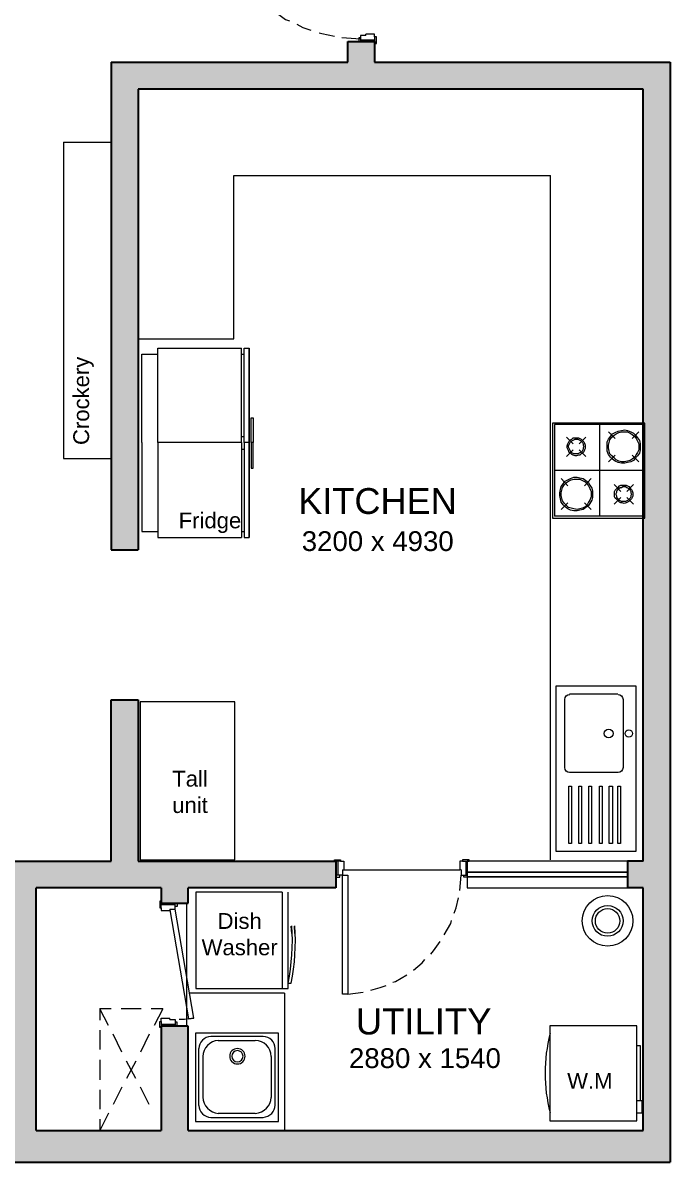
# Model space of a CAD drawing. Header units: millimetres. Extents: x 75500 to 345360, y -224327 to 19532.
# Drawn here: x 226127 to 230222, y 5837 to 13047 of the extents above; entities that cross this region are included whole.
import ezdxf

# ---------------------------------------------------------------- set-up
doc = ezdxf.new("R2010")
doc.units = ezdxf.units.MM
doc.header["$LTSCALE"] = 0.01
doc.layers.add('A- Ele 4', color=250, linetype='Continuous', lineweight=15, true_color=0x333333)
for name, color, linetype, lineweight in [('A- Windows', 150, 'Continuous', 9), ('A-WALL', 7, 'Continuous', 30), ('funiture', 11, 'Continuous', 5), ('hatch', 251, 'Continuous', 0)]:
    doc.layers.add(name, color=color, linetype=linetype, lineweight=lineweight)
doc.styles.add('Arial$001H0', font='arial.ttf')

# ---------------------------------------------------------------- blocks, each defined once
blk = doc.blocks.new('asfgvsag')
at = {"color": 7, "linetype": 'Continuous', "lineweight": 5}
for p, q in [((38841.2, 13559.2), (38841.2, 13470.3)), ((38858.2, 13559.2), (38879.3, 13559.2)), ((38879.3, 13559.2), (38879.3, 13504.2)), ((39611.6, 13559.2), (39611.6, 13504.2)), ((39628.5, 13559.2), (39611.6, 13559.2)), ((39649.7, 13559.2), (39649.7, 13470.3)), ((38870.9, 13504.2), (38870.9, 13470.3)), ((38870.9, 13504.2), (38879.3, 13504.2)), ((39620.1, 13504.2), (39611.6, 13504.2)), ((39620.1, 13504.2), (39620.1, 13470.3)), ((38870.9, 13470.3), (38841.2, 13470.3)), ((39620.1, 13470.3), (39649.7, 13470.3))]:
    blk.add_line(p, q, dxfattribs=at)
at = {"color": 8, "linetype": 'Continuous', "lineweight": 5}
for p, q in [((38879.3, 13504.2), (39611.6, 13504.2)), ((39611.6, 13373), (39620.1, 13470.3)), ((38904.7, 12716.9), (39002.1, 12729.6))]:
    blk.add_line(p, q, dxfattribs=at)
at = {"color": 7, "linetype": 'Continuous', "lineweight": 5}
for points in [[(38820.1, 13559.2), (38820.1, 13567.7), (38858.2, 13567.7), (38858.2, 13559.2)], [(39670.9, 13559.2), (39670.9, 13567.7), (39628.5, 13567.7), (39628.5, 13559.2)], [(38904.7, 13470.3), (38904.7, 12716.9), (38870.9, 12716.9), (38870.9, 13470.3)]]:
    blk.add_lwpolyline(points, close=True, dxfattribs=at)
for points in [[(38841.2, 13470.3), (38828.5, 13470.3), (38828.5, 13457.6), (38853.9, 13457.6), (38853.9, 13470.3)], [(39649.7, 13470.3), (39658.2, 13470.3), (39658.2, 13457.6), (39637, 13457.6), (39637, 13470.3)]]:
    blk.add_lwpolyline(points, dxfattribs=at)
at = {"color": 8, "linetype": 'Continuous', "lineweight": 5}
for points in [[(39577.7, 13229), (39590.4, 13262.9), (39603.1, 13326.4)], [(39514.3, 13093.6), (39556.6, 13165.5), (39560.8, 13182.5)], [(39429.6, 12970.8), (39446.5, 12992), (39488.9, 13051.3)], [(39319.5, 12869.3), (39374.6, 12915.8), (39391.5, 12937)], [(39188.3, 12793.1), (39205.3, 12797.3), (39277.2, 12839.6)], [(39048.7, 12742.3), (39107.9, 12759.2), (39146, 12771.9)]]:
    blk.add_lwpolyline(points, dxfattribs=at)
blk = doc.blocks.new('wm')
at = {"layer": 'funiture'}
blk.add_lwpolyline([(979030.4, -145887.1), (978480.1, -145887.1), (978480.1, -146488.2), (979030.4, -146488.2)], close=True, dxfattribs=at)
for points in [[(979030.4, -146009.9), (979051.6, -146009.9), (979051.6, -146361.2)], [(979030.4, -146437.4), (979064.3, -146437.4), (979064.3, -146361.2), (979030.4, -146361.2)]]:
    blk.add_lwpolyline(points, dxfattribs=at)
blk.add_open_spline([(978482.3, -145935.6), (978439.9, -146099.5), (978439.9, -146271.5), (978482.3, -146435.4)], degree=3, dxfattribs=at)
blk = doc.blocks.new('sdfg eafg')
at = {"color": 7, "linetype": 'Continuous', "lineweight": 5}
for p, q in [((39073.2, 19761.5), (38984.3, 19761.5)), ((38984.3, 19731.9), (38984.3, 19761.5)), ((39018.1, 19731.9), (38984.3, 19731.9)), ((39018.1, 19731.9), (39018.1, 19723.4)), ((39073.2, 19723.4), (39018.1, 19723.4)), ((39073.2, 19744.6), (39073.2, 19723.4)), ((39018.1, 18782.3), (38984.3, 18782.3)), ((38984.3, 18782.3), (38984.3, 18752.7)), ((39073.2, 18752.7), (38984.3, 18752.7)), ((39073.2, 18790.8), (39018.1, 18790.8)), ((39018.1, 18782.3), (39018.1, 18790.8)), ((39073.2, 18773.8), (39073.2, 18790.8))]:
    blk.add_line(p, q, dxfattribs=at)
at = {"color": 8, "linetype": 'Continuous', "lineweight": 5}
for p, q in [((38015, 19698), (38027.7, 19579.5)), ((38226.6, 19126.6), (38294.3, 19054.6)), ((38865.8, 18771), (38984.3, 18762.6))]:
    blk.add_line(p, q, dxfattribs=at)
at = {"color": 7, "linetype": 'Continuous', "lineweight": 5}
for points in [[(38984.3, 19761.5), (38984.3, 19774.2), (38975.8, 19774.2), (38975.8, 19748.8), (38984.3, 19748.8)], [(38984.3, 18752.7), (38984.3, 18744.2), (38975.8, 18744.2), (38975.8, 18769.6), (38984.3, 18769.6)]]:
    blk.add_lwpolyline(points, dxfattribs=at)
for points in [[(39073.2, 19782.7), (39085.9, 19782.7), (39085.9, 19744.6), (39073.2, 19744.6)], [(38984.3, 19698), (38015, 19698), (38015, 19731.9), (38984.3, 19731.9)], [(39073.2, 18731.5), (39085.9, 18731.5), (39085.9, 18773.8), (39073.2, 18773.8)]]:
    blk.add_lwpolyline(points, close=True, dxfattribs=at)
at = {"color": 8, "linetype": 'Continuous', "lineweight": 5}
for points in [[(38036.1, 19528.7), (38057.3, 19452.5), (38061.5, 19435.6)], [(38082.7, 19384.8), (38099.6, 19338.2), (38120.8, 19295.9)], [(38146.2, 19249.3), (38154.7, 19228.2), (38197, 19168.9)], [(38332.4, 19016.5), (38404.4, 18953), (38408.6, 18953)], [(38451, 18927.6), (38510.2, 18885.3), (38535.6, 18876.8)], [(38582.2, 18855.7), (38620.3, 18834.5), (38671.1, 18817.6)], [(38721.8, 18800.7), (38738.8, 18796.4), (38819.2, 18779.5)]]:
    blk.add_lwpolyline(points, dxfattribs=at)
blk = doc.blocks.new('sink 2')
at = {"layer": 'funiture'}
for p, q in [((976211.4, -145341.1), (976211.4, -145899.3)), ((976638.9, -145362.3), (976308.7, -145362.3)), ((976355.3, -145387.6), (976588.1, -145387.6)), ((976232.5, -145797.7), (976232.5, -145438.4)), ((976715.1, -145797.7), (976715.1, -145438.4)), ((976257.9, -145489.2), (976257.9, -145747.4)), ((976689.7, -145489.2), (976689.7, -145747.4)), ((976308.7, -145873.9), (976638.9, -145873.9)), ((976588.1, -145849), (976355.3, -145849))]:
    blk.add_line(p, q, dxfattribs=at)
for points in [[(976736.2, -145899.3), (976736.2, -145341.1), (976211.4, -145341.1)], [(976211.4, -145899.3), (976736.2, -145899.3), (976736.2, -145899.3)]]:
    blk.add_lwpolyline(points, dxfattribs=at)
for points in [[(976308.7, -145362.3), (976265.7, -145364.4), (976232.5, -145397.5), (976232.5, -145438.4)], [(976355.3, -145387.6), (976302.5, -145389.8), (976257.9, -145434.3), (976257.9, -145489.2)], [(976689.7, -145489.2), (976689.7, -145432.2), (976645.1, -145387.6), (976588.1, -145387.6)], [(976715.1, -145438.4), (976715.1, -145395.4), (976681.9, -145362.3), (976638.9, -145362.3)], [(976475.9, -145438.4), (976449, -145438.4), (976427.3, -145460.2), (976427.3, -145487.1)], [(976475.9, -145451.1), (976456.1, -145451.1), (976439.9, -145467.2), (976439.9, -145487.1)], [(976524.6, -145487.1), (976524.6, -145460.2), (976502.8, -145438.4), (976475.9, -145438.4)], [(976511.9, -145487.1), (976511.9, -145467.2), (976495.8, -145451.1), (976475.9, -145451.1)], [(976427.3, -145487.1), (976427.3, -145514), (976449, -145535.8), (976475.9, -145535.8)], [(976439.9, -145487.1), (976439.9, -145507), (976456.1, -145523.1), (976475.9, -145523.1)], [(976475.9, -145523.1), (976495.8, -145523.1), (976511.9, -145507), (976511.9, -145487.1)], [(976475.9, -145535.8), (976502.8, -145535.8), (976524.6, -145514), (976524.6, -145487.1)], [(976257.9, -145745.3), (976257.9, -145800.3), (976302.5, -145844.8), (976355.3, -145849)], [(976588.1, -145849), (976645.1, -145844.8), (976689.7, -145800.3), (976689.7, -145747.4)], [(976232.5, -145797.7), (976232.5, -145838.6), (976265.7, -145871.8), (976308.7, -145873.9)], [(976638.9, -145873.9), (976681.9, -145869.6), (976715.1, -145836.5), (976715.1, -145795.6)]]:
    blk.add_open_spline(points, degree=3, dxfattribs=at)
blk = doc.blocks.new('fridge')
at = {"layer": 'funiture'}
for p, q in [((975883.4, -144299.8), (975883.4, -144270.2)), ((976480.2, -144270.2), (975883.4, -144270.2)), ((976480.2, -144299.8), (975883.4, -144299.8)), ((975883.4, -144845.9), (975883.4, -144316.8)), ((976480.2, -144316.8), (975883.4, -144316.8)), ((975921.5, -144316.8), (975921.5, -144299.8)), ((976442.1, -144316.8), (976442.1, -144299.8)), ((976480.2, -144270.2), (977081.2, -144270.2)), ((976480.2, -144299.8), (977081.2, -144299.8)), ((976480.2, -144316.8), (976480.2, -144845.9)), ((976480.2, -144316.8), (976480.2, -144845.9)), ((976480.2, -144316.8), (977081.2, -144316.8)), ((976522.5, -144316.8), (976522.5, -144299.8)), ((977043.1, -144316.8), (977043.1, -144299.8)), ((977081.2, -144299.8), (977081.2, -144270.2)), ((977081.2, -144845.9), (977081.2, -144316.8)), ((976480.2, -144845.9), (975883.4, -144845.9)), ((975921.5, -144947.4), (975921.5, -144845.9)), ((976480.2, -144845.9), (977081.2, -144845.9)), ((977043.1, -144947.4), (977043.1, -144845.9)), ((976480.2, -144947.4), (975921.5, -144947.4)), ((976480.2, -144947.4), (977043.1, -144947.4))]:
    blk.add_line(p, q, dxfattribs=at)
for points in [[(976480.2, -144257.5), (976323.6, -144257.5), (976323.6, -144244.8), (976480.2, -144244.8)], [(976480.2, -144257.5), (976641, -144257.5), (976641, -144244.8), (976480.2, -144244.8)]]:
    blk.add_lwpolyline(points, close=True, dxfattribs=at)
for points in [[(975883.4, -144270.2), (976480.2, -144270.2), (976480.2, -144299.8)], [(977081.2, -144270.2), (976480.2, -144270.2), (976480.2, -144299.8)]]:
    blk.add_lwpolyline(points, dxfattribs=at)
blk = doc.blocks.new('sink')
at = {"layer": 'funiture'}
for p, q in [((976326, -141803.7), (976021.2, -141803.7)), ((975987.4, -141837.6), (975987.4, -142269.3)), ((976355.6, -142269.3), (976355.6, -141837.6)), ((976021.2, -142303.2), (976326, -142303.2))]:
    blk.add_line(p, q, dxfattribs=at)
for points in [[(975906.9, -142802.6), (976410.6, -142802.6), (976410.6, -141752.9), (975906.9, -141752.9)], [(976021.2, -142387.8), (976004.3, -142387.8), (976004.3, -142751.8), (976021.2, -142751.8)], [(976076.3, -142387.8), (976055.1, -142387.8), (976055.1, -142751.8), (976076.3, -142751.8)], [(976135.5, -142387.8), (976118.6, -142387.8), (976118.6, -142751.8), (976135.5, -142751.8)], [(976203.2, -142387.8), (976186.3, -142387.8), (976186.3, -142751.8), (976203.2, -142751.8)], [(976266.7, -142387.8), (976249.8, -142387.8), (976249.8, -142751.8), (976266.7, -142751.8)], [(976330.2, -142387.8), (976313.3, -142387.8), (976313.3, -142751.8), (976330.2, -142751.8)]]:
    blk.add_lwpolyline(points, close=True, dxfattribs=at)
for points in [[(976019.1, -141807.9), (976001.6, -141807.9), (975987.4, -141822.2), (975987.4, -141839.7)], [(976355.6, -141839.7), (976355.6, -141822.2), (976341.4, -141807.9), (976323.9, -141807.9)], [(975951.4, -142032.3), (975938.5, -142032.3), (975928.1, -142042.7), (975928.1, -142055.6)], [(975928.1, -142055.6), (975928.1, -142068.4), (975938.5, -142078.8), (975951.4, -142078.8)], [(975974.7, -142055.6), (975974.7, -142042.7), (975964.2, -142032.3), (975951.4, -142032.3)], [(975951.4, -142078.8), (975964.2, -142078.8), (975974.7, -142068.4), (975974.7, -142055.6)], [(976078.4, -142028), (976063.2, -142028), (976050.9, -142040.4), (976050.9, -142055.6)], [(976050.9, -142055.6), (976050.9, -142070.7), (976063.2, -142083.1), (976078.4, -142083.1)], [(976105.9, -142055.6), (976105.9, -142040.4), (976093.6, -142028), (976078.4, -142028)], [(976078.4, -142083.1), (976093.6, -142083.1), (976105.9, -142070.7), (976105.9, -142055.6)], [(975987.4, -142271.4), (975987.4, -142289), (976001.6, -142303.2), (976019.1, -142303.2)], [(976323.9, -142303.2), (976341.4, -142303.2), (976355.6, -142289), (976355.6, -142271.4)]]:
    blk.add_open_spline(points, degree=3, dxfattribs=at)
blk = doc.blocks.new('qwefewf')
at = {"layer": 'funiture'}
for p, q in [((77365, 16628.7), (76802, 16628.7)), ((76802, 16628.7), (76802, 16048.8)), ((77089.9, 16048.8), (77089.9, 16628.7)), ((77144.9, 16582.2), (77187.2, 16539.8)), ((77293, 16539.8), (77335.4, 16582.2)), ((77365, 16628.7), (77365, 16048.8)), ((76920.6, 16506), (76878.2, 16548.3)), ((76958.7, 16506), (77001, 16548.3)), ((76878.2, 16425.5), (76920.6, 16467.9)), ((77001, 16425.5), (76958.7, 16467.9)), ((77144.9, 16391.7), (77187.2, 16434)), ((77293, 16434), (77335.4, 16391.7)), ((77365, 16336.7), (76802, 16336.7)), ((76886.7, 16239.3), (76844.4, 16285.9)), ((76992.5, 16239.3), (77034.8, 16285.9)), ((77221.1, 16205.4), (77178.8, 16247.8)), ((77301.5, 16247.8), (77259.2, 16205.4)), ((77221.1, 16167.3), (77178.8, 16125)), ((77301.5, 16125), (77259.2, 16167.3)), ((76844.4, 16091.2), (76886.7, 16133.5)), ((77034.8, 16091.2), (76992.5, 16133.5)), ((77365, 16048.8), (76802, 16048.8))]:
    blk.add_line(p, q, dxfattribs=at)
for points in [[(77373.5, 16036.1), (77373.5, 16637.2), (76789.3, 16637.2), (76789.3, 16036.1)], [(77343.8, 16489), (77343.8, 16467.9), (77339.6, 16446.7), (77326.9, 16429.8), (77314.2, 16417.1), (77301.5, 16400.1), (77284.6, 16391.7), (77263.4, 16387.4), (77246.5, 16383.2), (77225.3, 16383.2), (77204.2, 16387.4), (77187.2, 16395.9), (77170.3, 16408.6), (77157.6, 16421.3), (77144.9, 16438.2), (77136.4, 16459.4), (77136.4, 16476.3), (77136.4, 16497.5), (77136.4, 16518.7), (77144.9, 16535.6), (77157.6, 16552.5), (77170.3, 16569.5), (77187.2, 16577.9), (77204.2, 16586.4), (77225.3, 16590.6), (77246.5, 16594.9), (77263.4, 16590.6), (77284.6, 16582.2), (77301.5, 16573.7), (77314.2, 16561), (77326.9, 16544.1), (77339.6, 16527.1), (77343.8, 16506)], [(77335.4, 16489), (77335.4, 16467.9), (77326.9, 16450.9), (77318.4, 16438.2), (77310, 16421.3), (77293, 16408.6), (77280.3, 16400.1), (77263.4, 16395.9), (77242.2, 16391.7), (77225.3, 16391.7), (77208.4, 16395.9), (77191.5, 16404.4), (77178.8, 16417.1), (77166.1, 16429.8), (77153.4, 16442.5), (77149.1, 16459.4), (77144.9, 16480.6), (77144.9, 16497.5), (77149.1, 16514.4), (77153.4, 16531.4), (77166.1, 16548.3), (77178.8, 16561), (77191.5, 16569.5), (77208.4, 16577.9), (77225.3, 16582.2), (77242.2, 16582.2), (77263.4, 16582.2), (77280.3, 16573.7), (77293, 16565.2), (77310, 16552.5), (77318.4, 16539.8), (77326.9, 16522.9), (77335.4, 16506)], [(76996.7, 16489), (76996.7, 16476.3), (76992.5, 16467.9), (76988.3, 16455.2), (76979.8, 16446.7), (76971.4, 16442.5), (76962.9, 16434), (76954.4, 16434), (76941.7, 16429.8), (76933.3, 16429.8), (76920.6, 16434), (76912.1, 16438.2), (76903.6, 16446.7), (76895.2, 16450.9), (76890.9, 16463.6), (76886.7, 16472.1), (76882.5, 16480.6), (76882.5, 16493.3), (76886.7, 16506), (76890.9, 16514.4), (76895.2, 16522.9), (76903.6, 16531.4), (76912.1, 16535.6), (76920.6, 16544.1), (76933.3, 16544.1), (76941.7, 16544.1), (76954.4, 16544.1), (76962.9, 16539.8), (76971.4, 16535.6), (76979.8, 16527.1), (76988.3, 16518.7), (76992.5, 16510.2), (76996.7, 16497.5)], [(76988.3, 16489), (76984.1, 16480.6), (76984.1, 16472.1), (76979.8, 16463.6), (76975.6, 16455.2), (76967.1, 16450.9), (76958.7, 16446.7), (76950.2, 16442.5), (76941.7, 16442.5), (76933.3, 16442.5), (76924.8, 16442.5), (76916.3, 16446.7), (76907.9, 16450.9), (76903.6, 16459.4), (76899.4, 16467.9), (76895.2, 16476.3), (76890.9, 16484.8), (76890.9, 16493.3), (76895.2, 16501.7), (76899.4, 16510.2), (76903.6, 16518.7), (76907.9, 16522.9), (76916.3, 16527.1), (76924.8, 16531.4), (76933.3, 16535.6), (76941.7, 16535.6), (76950.2, 16535.6), (76958.7, 16531.4), (76967.1, 16527.1), (76975.6, 16518.7), (76979.8, 16514.4), (76984.1, 16506), (76984.1, 16497.5)], [(77043.3, 16188.5), (77043.3, 16167.3), (77039.1, 16150.4), (77026.4, 16129.2), (77017.9, 16116.6), (77001, 16103.9), (76984.1, 16091.2), (76962.9, 16086.9), (76946, 16082.7), (76924.8, 16082.7), (76903.6, 16086.9), (76886.7, 16095.4), (76869.8, 16108.1), (76857.1, 16120.8), (76844.4, 16137.7), (76840.1, 16158.9), (76835.9, 16180), (76835.9, 16197), (76840.1, 16218.1), (76844.4, 16235.1), (76857.1, 16252), (76869.8, 16268.9), (76886.7, 16277.4), (76903.6, 16285.9), (76924.8, 16294.3), (76946, 16294.3), (76962.9, 16290.1), (76984.1, 16285.9), (77001, 16273.2), (77017.9, 16260.5), (77026.4, 16243.5), (77039.1, 16226.6), (77043.3, 16209.7)], [(77034.8, 16188.5), (77034.8, 16171.6), (77026.4, 16150.4), (77017.9, 16137.7), (77009.4, 16120.8), (76996.7, 16108.1), (76979.8, 16099.6), (76962.9, 16095.4), (76946, 16091.2), (76924.8, 16095.4), (76907.9, 16099.6), (76890.9, 16103.9), (76878.2, 16116.6), (76865.5, 16129.2), (76852.8, 16146.2), (76848.6, 16163.1), (76844.4, 16180), (76844.4, 16197), (76848.6, 16213.9), (76852.8, 16230.8), (76865.5, 16247.8), (76878.2, 16260.5), (76890.9, 16268.9), (76907.9, 16277.4), (76924.8, 16281.6), (76946, 16281.6), (76962.9, 16281.6), (76979.8, 16273.2), (76996.7, 16264.7), (77009.4, 16252), (77017.9, 16239.3), (77026.4, 16222.4), (77034.8, 16205.4)], [(77297.3, 16188.5), (77297.3, 16175.8), (77293, 16167.3), (77288.8, 16158.9), (77280.3, 16150.4), (77271.9, 16141.9), (77263.4, 16137.7), (77254.9, 16133.5), (77242.2, 16129.2), (77229.6, 16133.5), (77221.1, 16133.5), (77212.6, 16137.7), (77204.2, 16146.2), (77195.7, 16154.6), (77187.2, 16163.1), (77183, 16171.6), (77183, 16184.3), (77183, 16192.7), (77183, 16205.4), (77187.2, 16213.9), (77195.7, 16222.4), (77204.2, 16230.8), (77212.6, 16239.3), (77221.1, 16243.5), (77229.6, 16243.5), (77242.2, 16243.5), (77254.9, 16243.5), (77263.4, 16239.3), (77271.9, 16235.1), (77280.3, 16226.6), (77288.8, 16218.1), (77293, 16209.7), (77297.3, 16197)], [(77288.8, 16188.5), (77284.6, 16180), (77284.6, 16171.6), (77280.3, 16163.1), (77271.9, 16154.6), (77267.6, 16150.4), (77259.2, 16146.2), (77250.7, 16141.9), (77242.2, 16141.9), (77233.8, 16141.9), (77225.3, 16141.9), (77216.9, 16146.2), (77208.4, 16150.4), (77204.2, 16158.9), (77195.7, 16167.3), (77195.7, 16175.8), (77191.5, 16184.3), (77191.5, 16192.7), (77195.7, 16201.2), (77195.7, 16209.7), (77204.2, 16218.1), (77208.4, 16222.4), (77216.9, 16230.8), (77225.3, 16230.8), (77233.8, 16235.1), (77242.2, 16235.1), (77250.7, 16235.1), (77259.2, 16230.8), (77267.6, 16226.6), (77271.9, 16222.4), (77280.3, 16213.9), (77284.6, 16205.4), (77284.6, 16197)]]:
    blk.add_lwpolyline(points, close=True, dxfattribs=at)

msp = doc.modelspace()

# ---------------------------------------------------------------- hatches: boundary and pattern name
at = {"layer": 'hatch'}
h = msp.add_hatch(color=256, dxfattribs=at)
h.dxf.hatch_style = 1
h.paths.add_polyline_path([(219542, 17592.4), (219542, 16527.4), (221012, 16527.4), (221012, 17592.4)])
h.paths.add_polyline_path([(219827.3, 17149.1), (219827.3, 16884.4), (220681.5, 16884.4), (220681.5, 17149.1)], flags=16)
h.paths.add_polyline_path([(228042, 17592.4), (228042, 16452.4), (229042, 16452.4), (229042, 17592.4)], flags=16)
h.paths.add_polyline_path([(228123.5, 17149.1), (228123.5, 16884.4), (228977.7, 16884.4), (228977.7, 17149.1)], flags=0)
h.paths.add_polyline_path([(229212, 17592.4), (229212, 16452.4), (230012, 16452.4), (230012, 17592.4)], flags=16)
h.paths.add_polyline_path([(229215, 17126), (229215, 16858.5), (229960.4, 16858.5), (229960.4, 17126)], flags=0)
h.paths.add_polyline_path([(227272, 16452.4), (227272, 17592.4), (227872, 17592.4), (227872, 16452.4)], flags=16)
h.paths.add_polyline_path([(227278.5, 17160.4), (227278.5, 16881.9), (227861.3, 16881.9), (227861.3, 17160.4)], flags=0)
h.paths.add_polyline_path([(208347, 14272.4), (209597, 14272.4), (209597, 14102.4), (208547, 14102.4), (208547, 9927.4), (213877, 9927.4), (213877, 10052.4), (213945.4, 10052.4), (213953.9, 10052.4), (214047, 10052.4), (214047, 10043.9), (214047, 9927.4), (214203.5, 9927.4), (214212, 9927.4), (214212, 9838.5), (214212, 9830), (214212, 9757.4), (210497, 9757.4), (210497, 8957.4), (210327, 8957.4), (210327, 9757.4), (208547, 9757.4), (208547, 9657.4), (208347, 9657.4)])
h.paths.add_polyline_path([(225942.1, 5837.4), (225942.1, 6037.4), (226042, 6037.4), (226042, 7572.4), (225957, 7572.4), (225957, 7742.4), (226687, 7742.4), (226687, 8762.4), (226857, 8762.4), (226857, 7742.4), (228098.9, 7742.4), (228107.4, 7742.4), (228107.4, 7653.5), (228107.4, 7640.8), (228107.4, 7572.4), (227172, 7572.4), (227172, 7476.5), (227103.6, 7476.5), (227090.9, 7476.5), (227002, 7476.5), (227002, 7489.2), (227002, 7572.4), (226212, 7572.4), (226212, 6037.4), (227002, 6037.4), (227002, 6689.2), (227002, 6697.7), (227090.9, 6697.7), (227103.6, 6697.7), (227172, 6697.7), (227172, 6037.4), (230052, 6037.4), (230052, 7572.4), (229952, 7572.4), (229952, 7742.4), (230052, 7742.4), (230052, 12627.4), (226857, 12627.4), (226857, 9712.4), (226687, 9712.4), (226687, 12797.4), (228182, 12797.4), (228182, 12927.4), (228254.6, 12927.4), (228263.1, 12927.4), (228352, 12927.4), (228352, 12914.7), (228352, 12797.4), (230222, 12797.4), (230222, 5837.4)])
h.paths.add_polyline_path([(216047, 11191.3), (216047, 11199.7), (216047, 11272.4), (216147, 11272.4), (216147, 13312.4), (216317, 13312.4), (216317, 13164.4), (216317, 13155.9), (216317, 13062.8), (216317, 13054.4), (216317, 11272.4), (217112, 11272.4), (217112, 13054.4), (217112, 13062.8), (217112, 13155.9), (217112, 13164.4), (217112, 13312.4), (219092, 13312.4), (219092, 14272.4), (219372, 14272.4), (219372, 14382.4), (219542, 14382.4), (219542, 14272.4), (219682, 14272.4), (219682, 14102.4), (219262, 14102.4), (219262, 11102.4), (218617, 11102.4), (218617, 11272.4), (219092, 11272.4), (219092, 13142.4), (217282, 13142.4), (217282, 11272.4), (217752, 11272.4), (217752, 11102.4), (216059.7, 11102.4), (216047, 11102.4)])
h.paths.add_polyline_path([(213667, 14102.4), (213667, 14272.4), (216317, 14272.4), (216317, 14002.4), (216147, 14002.4), (216147, 14102.4), (214567, 14102.4), (214567, 13625.8), (214567, 13477.6), (214567, 12004.6), (214567, 11407.8), (214567, 11272.4), (215197, 11272.4), (215197, 11199.7), (215196.2, 11199.7), (215196.2, 11191.3), (215197, 11191.3), (215197, 11102.4), (215187.8, 11102.4), (214047, 11102.4), (214047, 10965.1), (214047, 10952.4), (213953.9, 10952.4), (213945.4, 10952.4), (213877, 10952.4), (213877, 11102.4), (213756.3, 11102.4), (213747, 11102.4), (213747, 11272.4), (214397, 11272.4), (214397, 14102.4)])
h.paths.add_polyline_path([(211597, 14272.4), (212917, 14272.4), (212917, 14102.4), (212817, 14102.4), (212817, 11272.4), (212897, 11272.4), (212897, 11199.7), (212897, 11191.3), (212897, 11102.4), (212884.3, 11102.4), (212647, 11102.4), (212647, 14102.4), (211597, 14102.4)])
h.paths.add_polyline_path([(220917, 14102.4), (220917, 14272.4), (221012, 14272.4), (221012, 14382.4), (221182, 14382.4), (221182, 14272.4), (224932, 14272.4), (224932, 14102.4)])
h.paths.add_polyline_path([(208347, 7377.4), (208347, 5837.4), (208547, 5837.4), (208547, 7377.4)])
h.paths.add_polyline_path([(221182, 17592.4), (221182, 17762.4), (219542, 17762.4), (219542, 19362.4), (219978, 19362.4), (220126.1, 19362.4), (221514.5, 19362.4), (222115.5, 19362.4), (222242, 19362.4), (222242, 17762.4), (222147, 17762.4), (222147, 17592.4), (225962, 17592.4), (225962, 14272.4), (225832, 14272.4), (225832, 14102.4), (228182, 14102.4), (228182, 13957.4), (228254.6, 13957.4), (228263.1, 13957.4), (228352, 13957.4), (228352, 13965.8), (228352, 14102.4), (230212, 14102.4), (230212, 17762.4), (227102, 17762.4), (227102, 16452.4), (227091.3, 16452.4), (227082, 16452.4), (227082, 16363.5), (227082.8, 16363.5), (227082.8, 16350.8), (227082, 16350.8), (227082, 16282.4), (227102, 16282.4), (228842, 16282.4), (228842, 16195.9), (228842, 16182.4), (228935.1, 16182.4), (228935.1, 16183.2), (228943.6, 16183.2), (228943.6, 16182.4), (229012, 16182.4), (229012, 16282.4), (230012, 16282.4), (230012, 14272.4), (229012, 14272.4), (229012, 15332.4), (228943.6, 15332.4), (228935.1, 15332.4), (228842, 15332.4), (228842, 15323.9), (228842, 14272.4), (226132, 14272.4), (226132, 16282.4), (226232, 16282.4), (226232, 16350.8), (226232, 16363.5), (226232, 16452.4), (226223.5, 16452.4), (226132, 16452.4), (226132, 17762.4), (222412, 17762.4), (222412, 19532.4), (219372, 19532.4), (219372, 16232.4), (219542, 16232.4), (219542, 16357.4), (219661.7, 16357.4), (219681.7, 16357.4), (219731.7, 16357.4), (219751.7, 16357.4), (219801.7, 16357.4), (219821.7, 16357.4), (219871.7, 16357.4), (219891.7, 16357.4), (220131.6, 16357.4), (220131.6, 16527.4), (220910.4, 16527.4), (220910.4, 16357.4), (221012, 16357.4), (221012, 16132.4), (221182, 16132.4)])
h.paths.add_polyline_path([(215382, 6827.4), (215382, 6037.4), (217847, 6037.4), (217847, 8002.4), (217777, 8002.4), (217777, 8003.1), (217785.5, 8003.1), (217785.5, 8015.8), (217777, 8015.8), (217777, 8104.6), (217777, 8113.1), (217777, 8172.4), (218237, 8172.4), (218237, 8134.3), (218237, 8058.1), (218237, 8002.4), (218017, 8002.4), (218017, 6037.4), (218177, 6037.4), (218177, 5837.4), (210227, 5837.4), (210227, 6037.4), (210327, 6037.4), (210327, 6842.4), (210497, 6842.4), (210497, 6037.4), (215212, 6037.4), (215212, 6827.4)])
h.paths.add_polyline_path([(220002, 5837.4), (218877, 5837.4), (218877, 6037.4), (219092, 6037.4), (219092, 8002.4), (219017, 8002.4), (219017, 8172.4), (219092, 8172.4), (219092, 9757.4), (218713.2, 9757.4), (218565, 9757.4), (215382, 9757.4), (215382, 8172.4), (216922, 8172.4), (216922, 8015.8), (216917.8, 8015.8), (216917.8, 8003.1), (216922, 8003.1), (216922, 8002.4), (215212, 8002.4), (215212, 9757.4), (215112, 9757.4), (215112, 9830), (215112, 9838.5), (215112, 9927.4), (215120.5, 9927.4), (219368.5, 9927.4), (219377, 9927.4), (219377, 9838.5), (219377, 9830), (219377, 9757.4), (219262, 9757.4), (219262, 6037.4), (220002, 6037.4)])
h.paths.add_polyline_path([(222432, 6037.4), (222832, 6037.4), (222832, 9757.4), (220277, 9757.4), (220277, 9830), (220277, 9838.5), (220277, 9927.4), (220285.5, 9927.4), (223002, 9927.4), (223002, 7742.4), (223087, 7742.4), (223087, 7572.4), (223002, 7572.4), (223002, 6037.4), (223101.9, 6037.4), (223101.9, 5837.4), (222057, 5837.4), (222057, 6037.4)])

# ---------------------------------------------------------------- linework, layer by layer
at = {"color": 8, "linetype": 'Continuous', "lineweight": 5}
for p, q in [((228937, 7742.4), (228937, 7572.4)), ((229952, 7742.4), (228937, 7742.4)), ((228937, 7572.4), (229952, 7572.4)), ((226669.1, 6701.9), (226614.1, 6807.7)), ((226876.5, 6807.7), (226749.6, 6807.7)), ((227012, 6807.7), (226940, 6807.7)), ((227012, 6807.7), (226957, 6701.9)), ((226614.1, 6672.3), (226614.1, 6549.5)), ((226753.8, 6532.6), (226698.8, 6646.9)), ((226927.3, 6646.9), (226872.3, 6532.6)), ((226614.1, 6486), (226614.1, 6359.1)), ((226842.7, 6367.5), (226783.4, 6477.6)), ((226842.7, 6477.6), (226783.4, 6367.5)), ((226614.1, 6295.6), (226614.1, 6172.8)), ((226753.8, 6312.5), (226698.8, 6202.4)), ((226927.3, 6202.4), (226872.3, 6312.5)), ((226669.1, 6147.4), (226614.1, 6037.4)), ((226614.1, 6109.3), (226614.1, 6037.4))]:
    msp.add_line(p, q, dxfattribs=at)
at = {"color": 7, "linetype": 'Continuous', "lineweight": 5}
for p, q in [((227002, 7468), (227090.9, 7468)), ((227002, 7446.9), (227002, 7429.9)), ((227002, 7429.9), (227057, 7429.9)), ((227057, 7438.4), (227090.9, 7438.4)), ((227057, 7438.4), (227057, 7429.9)), ((227090.9, 7438.4), (227090.9, 7468)), ((227002, 6748.5), (227057, 6748.5)), ((227002, 6727.3), (227002, 6748.5)), ((227002, 6710.4), (227090.9, 6710.4)), ((227057, 6740), (227057, 6748.5)), ((227057, 6740), (227090.9, 6740)), ((227090.9, 6740), (227090.9, 6710.4))]:
    msp.add_line(p, q, dxfattribs=at)
at = {"color": 251, "linetype": 'Continuous', "lineweight": 9, "true_color": 0x545454}
msp.add_line((227162.8, 7476.5), (227162.8, 6697.7), dxfattribs=at)
at = {"color": 7, "linetype": 'Continuous', "lineweight": 5}
for points in [[(227002, 7489.2), (226993.5, 7489.2), (226993.5, 7446.9), (227002, 7446.9)], [(227057, 7434.2), (227175.5, 6744.2), (227209.4, 6748.5), (227090.9, 7438.4)], [(227002, 6689.2), (226993.5, 6689.2), (226993.5, 6727.3), (227002, 6727.3)]]:
    msp.add_lwpolyline(points, close=True, dxfattribs=at)
for points in [[(227090.9, 7468), (227090.9, 7476.5), (227103.6, 7476.5), (227103.6, 7455.3), (227090.9, 7455.3)], [(227090.9, 6710.4), (227090.9, 6697.7), (227103.6, 6697.7), (227103.6, 6723.1), (227090.9, 6723.1)]]:
    msp.add_lwpolyline(points, dxfattribs=at)
at = {"color": 8, "linetype": 'Continuous', "lineweight": 5}
for points in [[(226686.1, 6807.7), (226614.1, 6807.7), (226614.1, 6735.8)], [(227209.4, 6748.5), (227150.1, 6740), (227116.3, 6740)]]:
    msp.add_lwpolyline(points, dxfattribs=at)
at = {"layer": 'A- Ele 4'}
for p, q in [((226384.5, 12290.3), (226384.5, 10290.3)), ((226384.5, 12290.3), (226684.5, 12290.3)), ((227462.2, 12079.9), (229464.3, 12079.9)), ((229464.3, 7749.8), (229464.3, 12079.9)), ((226384.5, 10290.3), (226684.5, 10290.3)), ((227221.9, 7546.8), (227221.9, 6936.8)), ((227767, 7546.8), (227221.9, 7546.8)), ((227767, 7546.8), (227767, 6936.8)), ((227805.9, 6936.8), (227805.9, 7546.8)), ((227829, 7285.5), (227825.4, 7331.1)), ((227831.1, 7287.5), (227829, 7333.2)), ((227831.9, 7241.8), (227831.1, 7287.5)), ((227848.4, 7285.5), (227844.8, 7331.1)), ((227850.6, 7287.5), (227848.4, 7333.2)), ((227851.3, 7241.8), (227850.6, 7287.5)), ((227831.1, 7196.1), (227831.9, 7241.8)), ((227850.6, 7196.1), (227851.3, 7241.8)), ((227825.4, 7104.9), (227829, 7150.5)), ((227829, 7150.5), (227831.1, 7196.1)), ((227844.8, 7104.9), (227848.4, 7150.5)), ((227848.4, 7150.5), (227850.6, 7196.1)), ((227820.3, 7059.5), (227825.4, 7104.9)), ((227839.8, 7059.5), (227844.8, 7104.9)), ((227805.9, 6969.3), (227813.8, 7014.3)), ((227813.8, 7014.3), (227820.3, 7059.5)), ((227825.4, 6969.3), (227833.3, 7014.3)), ((227833.3, 7014.3), (227839.8, 7059.5)), ((227221.9, 6936.8), (227767, 6936.8)), ((227767, 6936.8), (227805.9, 6936.8)), ((227805.9, 6969.3), (227825.4, 6969.3)), ((227782.9, 6906.8), (227182.9, 6906.8)), ((227782.9, 6906.8), (227782.9, 6037.4))]:
    msp.add_line(p, q, dxfattribs=at)
at = {"layer": 'A- Windows', "lineweight": 25}
for p, q in [((229952, 7672), (228937, 7672)), ((229952, 7642.4), (228937, 7642.4))]:
    msp.add_line(p, q, dxfattribs=at)
at = {"layer": 'A-WALL'}
for p, q in [((228182, 12797.4), (228182, 12927.4)), ((228182, 12927.4), (228352, 12927.4)), ((228352, 12927.4), (228352, 12797.4)), ((226687, 12797.4), (226687, 9712.4)), ((226687, 12797.4), (228182, 12797.4)), ((228352, 12797.4), (230222, 12797.4)), ((230222, 12797.4), (230222, 5837.4)), ((230052, 12627.4), (226857, 12627.4)), ((226857, 12627.4), (226857, 9712.4)), ((230052, 7742.4), (230052, 12627.4)), ((226687, 9712.4), (226857, 9712.4)), ((226687, 7742.4), (226687, 8762.4)), ((226687, 8762.4), (226857, 8762.4)), ((226857, 8762.4), (226857, 7742.4)), ((225957, 7742.4), (226687, 7742.4)), ((226857, 7742.4), (228107.4, 7742.4)), ((228107.4, 7742.4), (228107.4, 7572.4)), ((229952, 7742.4), (229952, 7572.4)), ((230052, 7742.4), (229952, 7742.4)), ((226212, 6037.4), (226212, 7572.4)), ((227002, 7572.4), (226212, 7572.4)), ((227002, 7572.4), (227002, 7476.5)), ((227172, 7476.5), (227172, 7572.4)), ((228107.4, 7572.4), (227172, 7572.4)), ((230052, 7572.4), (229952, 7572.4)), ((230052, 6037.4), (230052, 7572.4)), ((227002, 7476.5), (227172, 7476.5)), ((227172, 6697.7), (227002, 6697.7)), ((227002, 6697.7), (227002, 6037.4)), ((227172, 6037.4), (227172, 6697.7)), ((226212, 6037.4), (227002, 6037.4)), ((227172, 6037.4), (230052, 6037.4)), ((225942.1, 5837.4), (230222, 5837.4))]:
    msp.add_line(p, q, dxfattribs=at)
at = {"layer": 'funiture'}
msp.add_lwpolyline([(226861.2, 11048), (227462.2, 11048), (227462.2, 12079.9)], dxfattribs=at)
msp.add_lwpolyline([(226868.7, 7751.2), (227468.7, 7751.2), (227468.7, 8751.2), (226868.7, 8751.2)], close=True, dxfattribs=at)
for radius in [160, 97.5, 77.5]:
    msp.add_circle((229826, 7364.4), radius, dxfattribs=at)

# ---------------------------------------------------------------- block references
at = {"layer": 'A-WALL'}
for name, p in [('sdfg eafg', (189278.8, -5816.8)), ('qwefewf', (152687.7, -6123.4)), ('asfgvsag', (189278.8, -5816.8))]:
    msp.add_blockref(name, p, dxfattribs=at)
at = {"layer": 'funiture'}
for name, p, rotation in [('fridge', (371828, 986870.7), 270), ('sink 2', (-748991.7, 151994.8), 1.399344177e-07)]:
    msp.add_blockref(name, p, dxfattribs=dict(at, rotation=rotation))
at = {"layer": 'funiture', "xscale": -1}
msp.add_blockref('sink', (1205911.2, 150605.4), dxfattribs=at)
at = {"layer": 'funiture'}
msp.add_blockref('wm', (-749020.2, 152586.4), dxfattribs=at)

# ---------------------------------------------------------------- texts
at = {"color": 7, "style": 'Arial$001H0'}
for s, height, p in [('KITCHEN', 163.61, (227869.1, 9938.9)), ('3200 x 4930', 125, (227891.4, 9704.5)), ('UTILITY', 165.15, (228233.1, 6645.8)), ('2880 x 1540', 125, (228190, 6433.4))]:
    msp.add_text(s, height=height, dxfattribs=at).set_placement(p)
at = {"layer": 'funiture', "style": 'Arial$001H0'}
msp.add_text('Crockery ', height=100, rotation=90, dxfattribs=at).set_placement((226546.3, 10375.1))
msp.add_text('Fridge', height=100, dxfattribs=at).set_placement((227112.9, 9848.1))
at = {"layer": 'funiture', "char_height": 100, "width": 309.589, "attachment_point": 1, "style": 'Arial$001H0'}
for s, insert in [('\\pxqc;Tall unit', (227030, 8313.7)), ('\\pxqc;Dish\\PWasher', (227344, 7413.7)), ('\\pxqc;W.M', (229559.1, 6402.3))]:
    msp.add_mtext(s, dxfattribs=dict(at, insert=insert))

doc.saveas('drawing.dxf')
